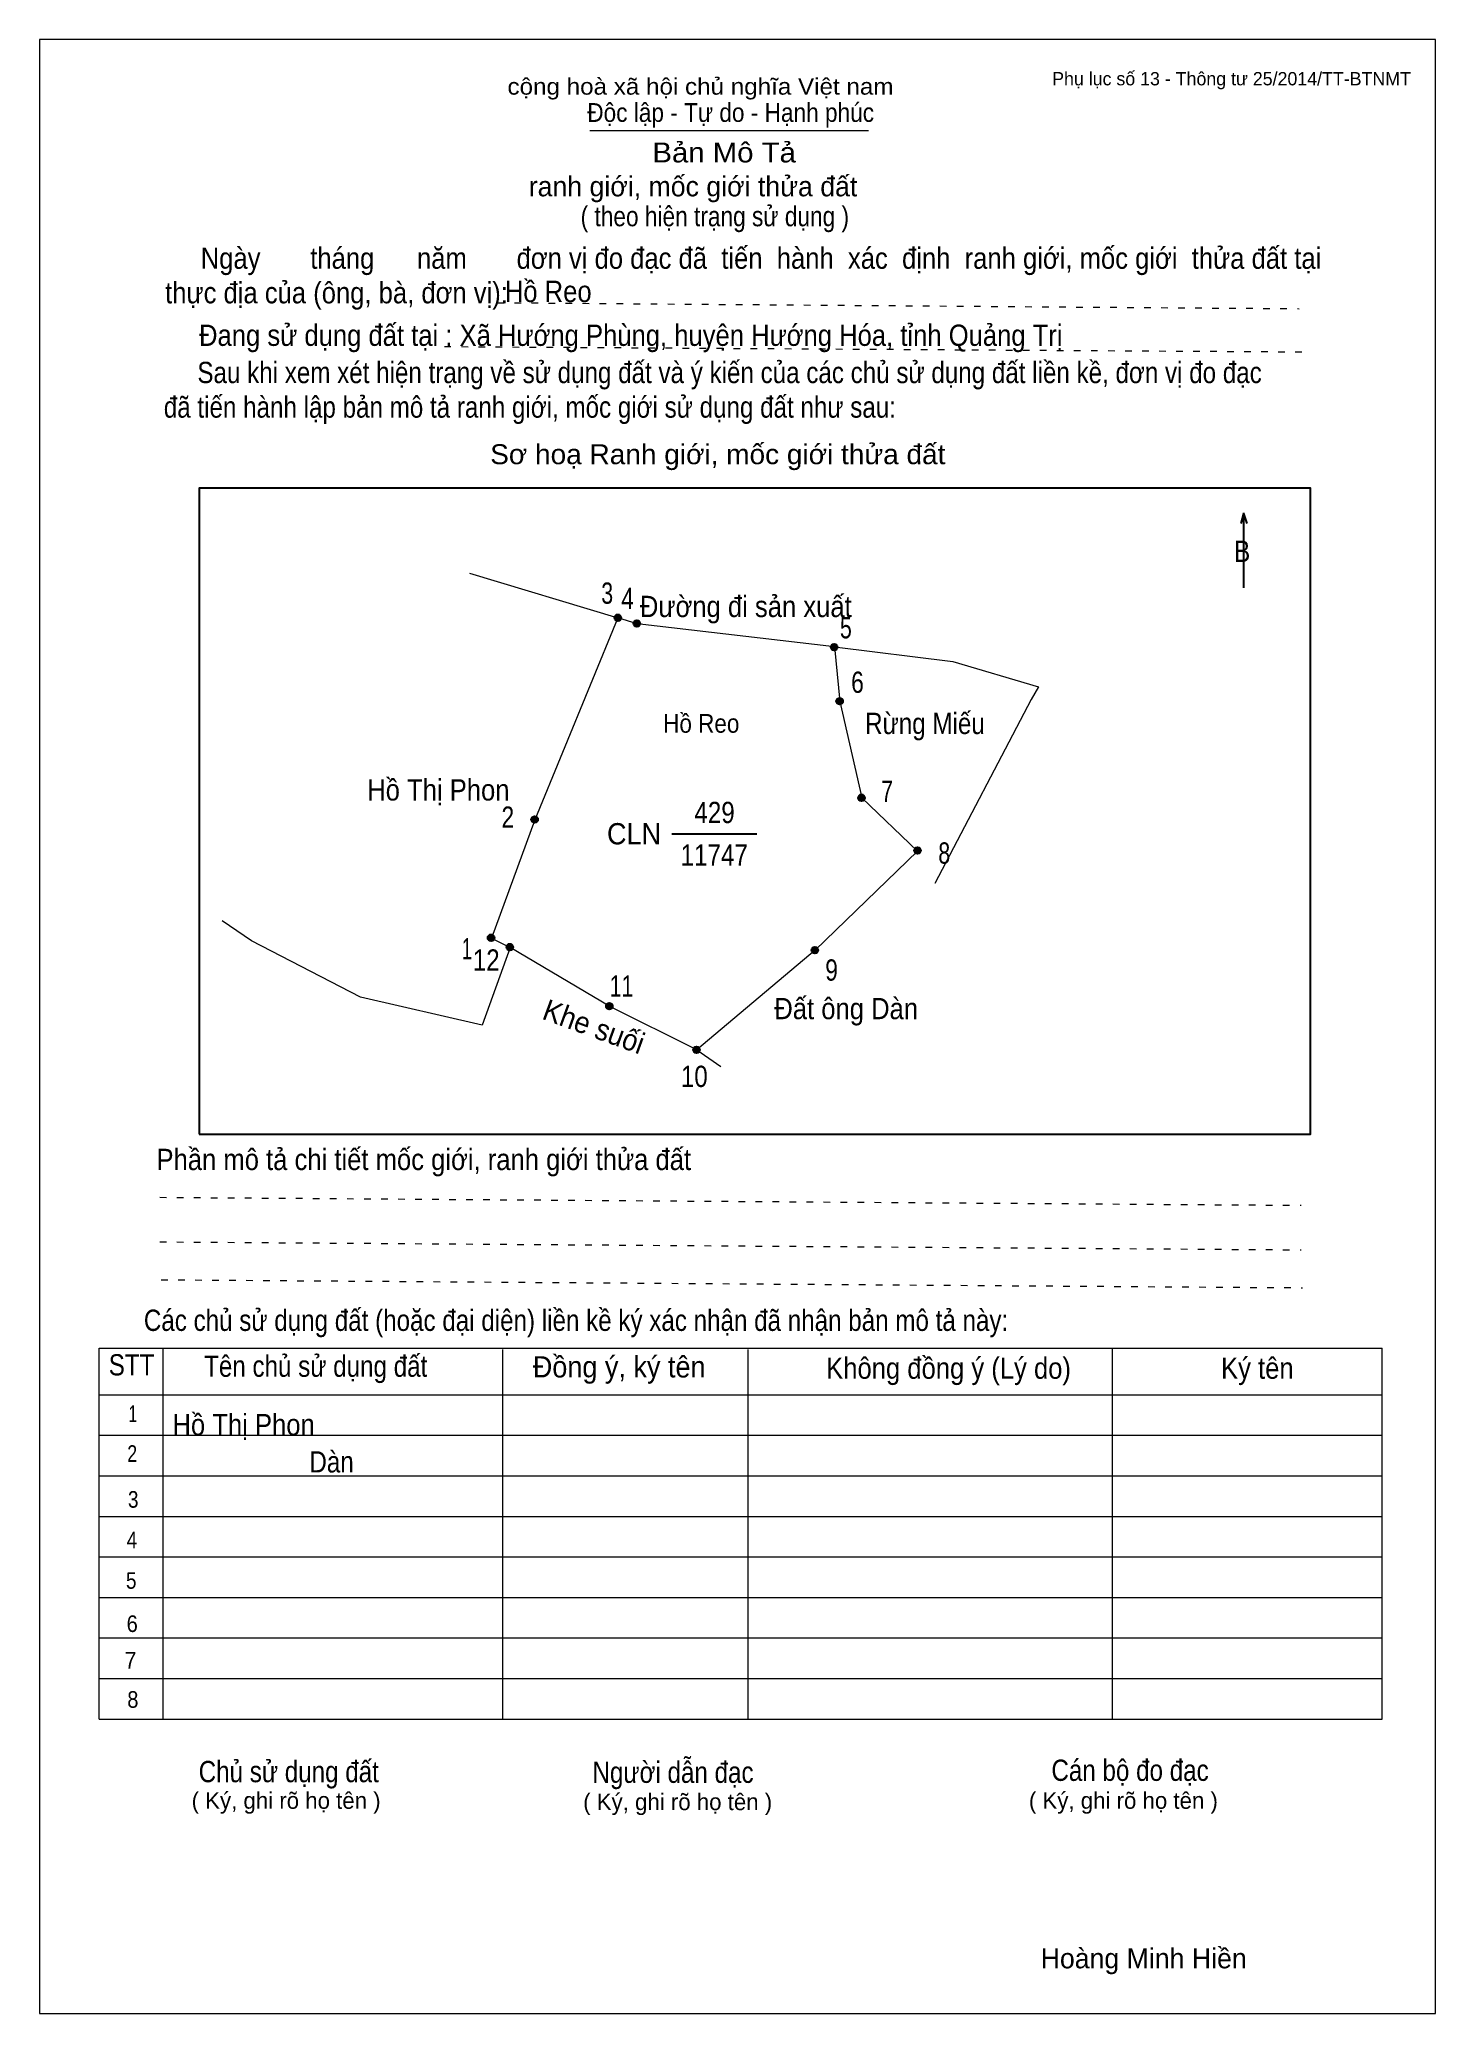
# Model space of a CAD drawing. Header units: centimetres. Extents: x 0 to 21, y 0 to 29.7.
import ezdxf
from ezdxf.enums import TextEntityAlignment as Align

# ---------------------------------------------------------------- set-up
doc = ezdxf.new("R2010")
doc.units = ezdxf.units.CM
doc.header["$LTSCALE"] = 0.13
doc.linetypes.add('DOTTED', pattern=[1.5, 0.3, -1.2])
for name, color, linetype, lineweight in [('1', 7, 'Continuous', 13), ('32', 7, 'Continuous', 25), ('33', 7, 'Continuous', 25), ('61', 7, 'Continuous', 13), ('62', 7, 'Continuous', 13)]:
    doc.layers.add(name, color=color, linetype=linetype, lineweight=lineweight)
for name, color, linetype in [('34', 7, 'Continuous'), ('45', 7, 'Continuous'), ('63', 7, 'Continuous')]:
    doc.layers.add(name, color=color, linetype=linetype)

msp = doc.modelspace()

# ---------------------------------------------------------------- hatches: boundary and pattern name
at = {"layer": '32'}
for points in [[(8.7507, 21.0002, 1), (8.6507, 21.0002, 1)], [(9.0364, 20.9141, 1), (8.9364, 20.9141, 1)], [(12.0052, 20.5583, 1), (11.9052, 20.5583, 1)], [(12.0867, 19.7441, 1), (11.9867, 19.7441, 1)], [(12.4144, 18.2926, 1), (12.3144, 18.2926, 1)], [(7.4983, 17.9649, 1), (7.3983, 17.9649, 1)], [(13.2572, 17.4967, 1), (13.1572, 17.4967, 1)], [(6.8428, 16.1857, 1), (6.7428, 16.1857, 1)], [(7.1238, 16.0453, 1), (7.0238, 16.0453, 1)], [(11.7121, 15.9985, 1), (11.6121, 15.9985, 1)], [(8.622, 15.1557, 1), (8.522, 15.1557, 1)], [(9.933, 14.5002, 1), (9.833, 14.5002, 1)]]:
    msp.add_hatch(color=256, dxfattribs=at).paths.add_polyline_path(points)

# ---------------------------------------------------------------- linework, layer by layer
at = {"layer": '1'}
msp.add_lwpolyline([(21, 0), (21, 29.7), (0, 29.7), (0, 0)], close=True, dxfattribs=at)
at = {"layer": '32'}
for centre in [(8.7007, 21.0002), (8.9864, 20.9141), (11.9552, 20.5583), (12.0367, 19.7441), (12.3644, 18.2926), (7.4483, 17.9649), (13.2072, 17.4967), (6.7928, 16.1857), (7.0738, 16.0453), (11.6621, 15.9985), (8.572, 15.1557), (9.883, 14.5002)]:
    msp.add_circle(centre, 0.05, dxfattribs=at)
at = {"layer": '33'}
msp.add_line((9.51, 17.75), (10.79, 17.75), dxfattribs=at)
at = {"layer": '61'}
for p, q in [((6.47, 21.67), (8.7, 21)), ((9.89, 14.5), (10.25, 14.25))]:
    msp.add_line(p, q, dxfattribs=at)
for points in [[(8.7, 21), (7.45, 17.96), (6.8, 16.18), (7.08, 16.04)], [(11.96, 20.56), (8.99, 20.91), (8.7, 21)], [(11.96, 20.56), (12.04, 19.74), (12.37, 18.29), (13.21, 17.49), (11.67, 16), (9.89, 14.5)], [(11.96, 20.56), (13.74, 20.34), (15.03, 19.96), (14.92, 19.77), (13.47, 17)], [(7.08, 16.04), (6.66, 14.87), (4.83, 15.29), (3.19, 16.14), (2.75, 16.44)], [(9.89, 14.5), (8.58, 15.15), (7.08, 16.04)]]:
    msp.add_lwpolyline(points, dxfattribs=at)
at = {"layer": '62'}
for p, q in [((8.28, 28.33), (12.47, 28.33)), ((0.9, 10.01), (20.2, 10.01)), ((0.9, 4.43), (0.9, 10.01)), ((1.86, 4.43), (1.86, 10.01)), ((6.97, 4.43), (6.97, 9.99)), ((10.66, 4.43), (10.66, 9.99)), ((16.14, 4.43), (16.14, 10.01)), ((20.2, 4.43), (20.2, 10.01)), ((0.9, 9.31), (20.2, 9.31)), ((0.9, 8.7), (20.2, 8.7)), ((0.9, 8.09), (20.2, 8.09)), ((0.9, 7.48), (20.2, 7.48)), ((0.9, 6.87), (20.2, 6.87)), ((0.9, 6.26), (20.2, 6.26)), ((0.9, 5.65), (20.2, 5.65)), ((0.9, 5.04), (20.2, 5.04)), ((0.9, 4.43), (20.2, 4.43))]:
    msp.add_line(p, q, dxfattribs=at)
at = {"layer": '62', "linetype": 'DOTTED'}
for p, q in [((6.89, 25.74), (18.95, 25.65)), ((6.09, 25.08), (19.04, 25)), ((1.81, 12.28), (18.98, 12.16)), ((1.81, 11.61), (18.98, 11.49)), ((1.83, 11.04), (19, 10.92))]:
    msp.add_line(p, q, dxfattribs=at)
at = {"layer": '62', "lineweight": 25}
for p, q in [((18.11, 22.58), (18.11, 21.45)), ((18.11, 22.57), (18.07, 22.42)), ((18.11, 22.57), (18.16, 22.42))]:
    msp.add_line(p, q, dxfattribs=at)
msp.add_lwpolyline([(2.4, 13.23), (19.12, 13.23), (19.12, 22.95), (2.4, 22.95)], close=True, dxfattribs=at)

# ---------------------------------------------------------------- texts
at = {"layer": '32'}
for s, width, p in [('3', 0.75, (8.54, 21.21)), ('4', 0.8, (8.845, 21.13)), ('5', 0.75, (12.13, 20.69)), ('6', 0.8, (12.305, 19.87)), ('7', 0.75, (12.75, 18.23)), ('2', 0.8, (7.045, 17.84)), ('8', 0.75, (13.61, 17.3)), ('1', 0.65, (6.43, 15.86)), ('12', 0.85, (6.72, 15.69)), ('9', 0.8, (11.915, 15.54)), ('11', 0.75, (8.755, 15.3)), ('10', 0.85, (9.85, 13.94))]:
    msp.add_text(s, height=0.32, dxfattribs=dict(at, width=width)).set_placement(p, align=Align.CENTER)
at = {"layer": '33'}
for s, width, p in [('Đường đi sản xuất', 0.9, (10.625, 21.01)), ('Rừng Miếu', 0.85, (13.32, 19.25)), ('Hồ Thị Phon', 0.9, (6, 18.25)), ('429', 0.85, (10.155, 17.91)), ('11747', 0.85, (10.15, 17.27)), ('Đất ông Dàn', 0.9, (12.135, 14.96))]:
    msp.add_text(s, height=0.32, dxfattribs=dict(at, width=width)).set_placement(p, align=Align.CENTER)
at = {"layer": '33', "width": 0.95}
msp.add_text('CLN', height=0.32, dxfattribs=at).set_placement((9.35, 17.59), align=Align.RIGHT)
msp.add_text('Khe suối', height=0.3197, rotation=340, dxfattribs=at).set_placement((8.2853, 14.6987), align=Align.CENTER)
at = {"layer": '34'}
for s, width, p in [('Hồ Reo', 0.9, (7, 25.75)), ('Hồ Thị Phon', 0.9, (2, 8.7)), ('Dàn', 0.85, (4.06, 8.14))]:
    msp.add_text(s, height=0.32, dxfattribs=dict(at, width=width)).set_placement(p)
at = {"layer": '45', "width": 0.9}
msp.add_text('Hồ Reo', height=0.2808, dxfattribs=at).set_placement((9.955, 19.27), align=Align.CENTER)
at = {"layer": '62'}
for s, height, width, p in [('cộng hoà xã hội chủ nghĩa Việt nam', 0.2474, 1.1, (7.04, 28.87)), ('Độc lập - Tự do - Hạnh phúc', 0.2828, 0.9, (8.24, 28.46)), ('Bản Mô Tả', 0.3, 1.1, (9.22, 27.85)), ('( theo hiện trạng sử dụng )', 0.3, 0.85, (8.14, 26.89)), ('     Ngày       tháng      năm       đơn vị đo đạc đã  tiến  hành  xác  định  ranh giới, mốc giới  thửa đất tại ', 0.32, 0.9, (1.89, 26.25)), ('thực địa của (ông, bà, đơn vị): ', 0.32, 0.9, (1.89, 25.73)), ('Đang sử dụng đất tại : Xã Hướng Phùng, huyện Hướng Hóa, tỉnh Quảng Trị', 0.32, 0.9, (2.4, 25.09)), ('     Sau khi xem xét hiện trạng về sử dụng đất và ý kiến của các chủ sử dụng đất liền kề, đơn vị đo đạc ', 0.32, 0.85, (1.87, 24.53)), ('đã tiến hành lập bản mô tả ranh giới, mốc giới sử dụng đất như sau:', 0.32, 0.85, (1.87, 24.01)), ('Sơ hoạ Ranh giới, mốc giới thửa đất', 0.3, 1.05, (6.78, 23.31)), ('B', 0.32, 0.85, (17.97, 21.84)), ('Phần mô tả chi tiết mốc giới, ranh giới thửa đất ', 0.32, 0.9, (1.76, 12.69)), ('Các chủ sử dụng đất (hoặc đại diện) liền kề ký xác nhận đã nhận bản mô tả này:', 0.32, 0.85, (1.57, 10.27))]:
    msp.add_text(s, height=height, dxfattribs=dict(at, width=width)).set_placement(p)
msp.add_text('ranh giới, mốc giới thửa đất', height=0.3, dxfattribs=at).set_placement((7.36, 27.34))
for s, height, width, p in [('STT', 0.32, 0.85, (1.385, 9.6)), ('Tên chủ sử dụng đất', 0.32, 0.85, (4.155, 9.58)), ('Đồng ý, ký tên', 0.32, 0.95, (8.72, 9.57)), ('Không đồng ý (Lý do)', 0.32, 0.9, (13.675, 9.55)), ('Ký tên', 0.32, 0.9, (18.32, 9.55)), ('1', 0.25, 0.7, (1.405, 8.9)), ('2', 0.25, 0.8, (1.395, 8.3)), ('3', 0.25, 0.85, (1.41, 7.61)), ('4', 0.25, 0.85, (1.39, 7)), ('5', 0.25, 0.85, (1.38, 6.39)), ('6', 0.25, 0.9, (1.395, 5.74)), ('7', 0.25, 0.95, (1.37, 5.19)), ('8', 0.25, 0.9, (1.405, 4.6)), ('Người dẫn đạc', 0.32, 0.85, (9.53, 3.47)), ('Chủ sử dụng đất', 0.32, 0.85, (3.75, 3.48)), ('Cán bộ đo đạc', 0.32, 0.85, (16.405, 3.5))]:
    msp.add_text(s, height=height, dxfattribs=dict(at, width=width)).set_placement(p, align=Align.CENTER)
for p in [(3.71, 3.08), (9.6, 3.06), (16.305, 3.08)]:
    msp.add_text('( Ký, ghi rõ họ tên )', height=0.25, dxfattribs=at).set_placement(p, align=Align.CENTER)
at = {"layer": '63'}
msp.add_text('Phụ lục số 13 - Thông tư 25/2014/TT-BTNMT', height=0.2, dxfattribs=at).set_placement((20.63, 29.01), align=Align.RIGHT)
msp.add_text('Hoàng Minh Hiền', height=0.3, dxfattribs=at).set_placement((16.61, 0.68), align=Align.CENTER)

doc.saveas('drawing.dxf')
